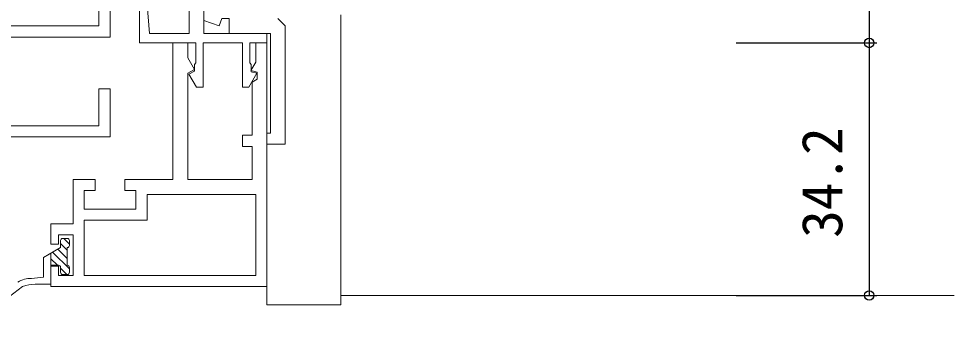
# Model space of a CAD drawing. Units: millimetres, scale not verified. Extents: x -437 to 438, y -281 to 279.
# Drawn here: x -31.6 to 95, y -169.2 to -126.8 of the extents above; entities that cross this region are included whole.
import ezdxf
from ezdxf.enums import TextEntityAlignment as Align

# ---------------------------------------------------------------- set-up
doc = ezdxf.new("R2010")
doc.units = ezdxf.units.MM
doc.header["$LTSCALE"] = 2
for name, color, linetype, lineweight in [('0-2_YKK_11', 7, 'Continuous', 18), ('0-4_YKK_12', 2, 'Continuous', 18), ('0-5_YKK_13', 4, 'Continuous', 18)]:
    doc.layers.add(name, color=color, linetype=linetype, lineweight=lineweight)
doc.layers.add('0-7_YKK_D', color=6, linetype='Continuous')
doc.styles.add('ＭＳ ゴシック', font='')
doc.styles.get('ＭＳ ゴシック').set_extended_font_data('MS Gothic')

msp = doc.modelspace()

# ---------------------------------------------------------------- linework, layer by layer
at = {"layer": '0-2_YKK_11', "color": 211}
msp.add_line((-27.2, -163.1), (2, -163.1), dxfattribs=at)
at = {"layer": '0-2_YKK_11', "color": 1}
msp.add_lwpolyline([(-19.2, -129.3), (-19.2, -85.3), (-34.2, -85.3), (-34.2, -80.971), (-34.343, -80.779), (-34.343, -79.821), (-34.2, -79.629), (-34.2, -75.3), (-36.2, -75.3), (-36.2, -86.8), (-20.7, -86.8), (-20.7, -89.6), (-20.9, -89.8), (-21.2, -90.1), (-21.2, -119.5), (-20.9, -119.8), (-20.7, -120), (-20.7, -127.8), (-36.2, -127.8), (-36.2, -129.3)], close=True, dxfattribs=at)
at = {"layer": '0-2_YKK_11'}
msp.add_lwpolyline([(-0.796, -106.454), (-3.756, -112.8), (-5.3, -112.8), (-5.3, -111), (-6.5, -111), (-6.5, -112.342), (-6.38, -112.525), (-6.38, -113.075), (-6.5, -113.258), (-6.5, -127.041), (-4.458, -127.785), (-4.1, -126.8), (-3.1, -126.8), (-3.1, -128.8), (2.5, -128.8), (2.5, -142.3), (2, -142.3), (2, -143.8), (4.5, -143.8), (4.5, -127.8), (3.5, -126.8)], dxfattribs=at)
at = {"layer": '0-2_YKK_11', "color": 211}
for points in [[(-6.5, -110.6), (-6.5, -128.8), (2, -128.8)], [(-14.2, -124.9), (-13.859, -128.8), (-8.5, -128.8), (-8.5, -114.8)], [(2, -128.8), (2, -130.1), (-0.299, -130.1), (-0.299, -132.8), (-0.099, -133), (-0.099, -134), (0.656, -134.202), (-0.439, -136.1), (-1.299, -136.1), (-1.299, -130.1), (-6.599, -130.1), (-6.599, -136.1), (-7.524, -136.1), (-8.545, -134.331), (-7.799, -133.9), (-7.799, -133), (-7.599, -132.8), (-7.599, -130.1), (-15.2, -130.1), (-15.2, -124.9)], [(2, -163.1), (2, -130.1), (0.5, -130.1), (0.5, -132.7), (-0.155, -133.835), (0.7, -134.064), (0.7, -135), (0, -135.404), (0, -142.6), (-1.3, -142.6), (-1.3, -144.1), (0, -144.1), (0, -148.6), (-8.7, -148.6), (-8.7, -134.201), (-7.79, -133.676), (-8.7, -132.1), (-8.7, -130.1), (-10.7, -130.1), (-10.7, -148.6), (-17.2, -148.6), (-17.2, -150.1), (-15.7, -150.1), (-15.7, -152.6), (-22.7, -152.6), (-22.7, -150.1), (-21.2, -150.1), (-21.2, -148.6), (-24.2, -148.6), (-24.2, -154.6), (-27.2, -154.6), (-27.2, -157.35), (-26.2, -157.35), (-26.2, -156.1), (-24.2, -156.1), (-24.2, -161.6), (-26.2, -161.6), (-26.2, -160.35), (-27.2, -160.35), (-27.2, -163.1)]]:
    msp.add_lwpolyline(points, dxfattribs=at)
at = {"layer": '0-2_YKK_11', "color": 4}
msp.add_lwpolyline([(-44.2, -142.8), (-19.2, -142.8), (-19.2, -136.3), (-20.7, -136.3), (-20.7, -141.3), (-36.2, -141.3)], dxfattribs=at)
at = {"layer": '0-2_YKK_11', "color": 211}
msp.add_lwpolyline([(-22.7, -161.6), (0.5, -161.6), (0.5, -150.6), (-14.2, -150.6), (-14.2, -154.1), (-22.7, -154.1)], close=True, dxfattribs=at)
at = {"layer": '0-4_YKK_12'}
for p, q in [((2, -143.85), (2, -128.85)), ((95, -164.3), (11.999, -164.3))]:
    msp.add_line(p, q, dxfattribs=at)
at = {"layer": '0-5_YKK_13'}
for p, q in [((-25.9, -156.861), (-25.9, -157.811)), ((-25.6, -156.561), (-25, -156.561)), ((-24.7, -157.331), (-25.47, -156.561)), ((-24.7, -156.861), (-24.7, -157.511)), ((-28.2, -159.139), (-25.9, -157.811)), ((-25, -159.276), (-26.258, -158.018)), ((-25, -158.153), (-25.9, -157.253)), ((-25, -160.211), (-25, -157.811)), ((-28.2, -161.832), (-28.2, -159.139)), ((-27.2, -158.561), (-27.2, -162.761)), ((-26.31, -160.211), (-27.2, -159.321)), ((-24.7, -160.698), (-26.97, -158.428)), ((-26.2, -160.211), (-27.2, -160.211)), ((-25.9, -160.511), (-25.9, -161.161)), ((-25.06, -161.461), (-25.9, -160.621)), ((-24.7, -160.511), (-24.7, -161.161)), ((-28.2, -161.832), (-29.814, -162.006)), ((-25.6, -161.461), (-25, -161.461)), ((-29.339, -162.761), (-27.2, -162.761)), ((1.999, -165.55), (1.999, -162.8))]:
    msp.add_line(p, q, dxfattribs=at)
for points in [[(1.999, -165.55), (11.999, -165.55), (11.999, -126.3)], [(-31.029, -163.061), (-32.801, -164.434), (-33.7, -169.151)]]:
    msp.add_lwpolyline(points, dxfattribs=at)
for centre, radius, start, end in [((-25.6, -156.861), 0.3, 90.00027, 180), ((-25, -156.861), 0.3, 0, 90.00027), ((-25, -157.511), 0.3, 270.00027, 0), ((-26.2, -160.511), 0.3, 0, 90), ((-25, -160.511), 0.3, 0, 90.00027), ((-25.6, -161.161), 0.3, 180, 269.99995), ((-25, -161.161), 0.3, 269.99995, 0), ((-30.011, -165.178), 3.178, 86.44572, 121.90907), ((-28.798, -170.716), 7.974, 93.88558, 106.24422)]:
    msp.add_arc(centre, radius, start, end, dxfattribs=at)
at = {"layer": '0-7_YKK_D'}
for p, q in [((83.5, -42.8), (83.5, -130.1)), ((65.5, -130.1), (84.5, -130.1)), ((65.5, -130.1), (84.5, -130.1)), ((83.5, -130.1), (83.5, -164.3)), ((65.5, -164.3), (84.5, -164.3))]:
    msp.add_line(p, q, dxfattribs=at)
for centre in [(83.5, -130.1), (83.5, -130.1), (83.5, -164.3)]:
    msp.add_circle(centre, 0.637, dxfattribs=at)

# ---------------------------------------------------------------- texts
at = {"layer": '0-7_YKK_D', "style": 'ＭＳ ゴシック'}
msp.add_text('34.2', height=5.499, rotation=90, dxfattribs=at).set_placement((81.5, -156.49), align=Align.BOTTOM_LEFT)

doc.saveas('drawing.dxf')
